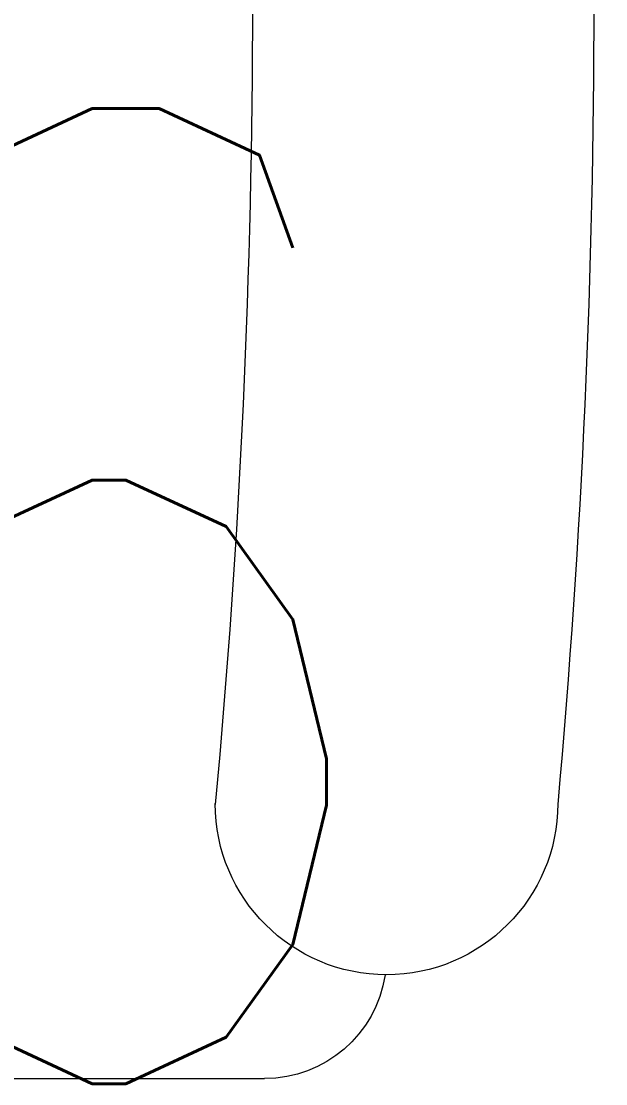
# Model space of a CAD drawing. Header units: inches. Extents: x -12418 to 183584, y -29325 to 19878.
# Drawn here: x 48625.2 to 48745.1, y -10431.1 to -10213.2 of the extents above; entities that cross this region are included whole.
import ezdxf

# ---------------------------------------------------------------- set-up
doc = ezdxf.new("R2010")
doc.units = ezdxf.units.IN
doc.header["$LTSCALE"] = 25
doc.header["$MEASUREMENT"] = 0
doc.linetypes.add('DASHDOT', pattern=[25.4, 12.7, -6.35, 0, -6.35])
doc.layers.get('0').update_dxf_attribs({"color": 8})
for name, color, linetype, lineweight in [('00-Ground Floor$0$LOADING', 253, 'Continuous', 5), ('E-LITE-CIRC', 6, 'Continuous', 25), ('E-LITE-CLNG-CNDT', 6, 'DASHDOT', 35)]:
    doc.layers.add(name, color=color, linetype=linetype, lineweight=lineweight)
doc.styles.add('DC_Simplex', font='SIMPLEX.shx', dxfattribs={"width": 0.7})

# ---------------------------------------------------------------- blocks, each defined once
blk = doc.blocks.new('00-Ground Floor$0$GF21018-P')
at = {"color": 0}
blk.add_line((0.2204937210156821, 0.4756307261486727), (0.2204937210156821, 0.0674977280054634), dxfattribs=at)
for centre, radius, start, end in [((-4.0174444003e-06, 1.846735474002139), 1.776735474005004, 264.6945553321505, 275.3052680112835), ((0.1640881380565453, 0.0424977280054613), 0.0351139560901341, 270.0000000000001, 90), ((0.1954937210156835, 0.0674977280054634), 0.025, 278.5279241468623, 360), ((-3.2405935642e-06, 1.831363171438854), 1.831363171441721, 264.8532206013883, 275.1469821681523)]:
    blk.add_arc(centre, radius, start, end, dxfattribs=at)
blk = doc.blocks.new('00-Ground Floor')
at = {"layer": '00-Ground Floor$0$LOADING', "extrusion": (7.774263848676316e-06, 2.240207019314473e-05, 0.9999999997188542), "xscale": -1000, "yscale": 1000, "zscale": 1000, "rotation": 90.00141075505198}
blk.add_blockref('00-Ground Floor$0$GF21018-P', (48742.63370461797, -10209.57405187762, 0.129861940714377), dxfattribs=at)

msp = doc.modelspace()

# ---------------------------------------------------------------- block references
at = {"layer": 'E-LITE-CLNG-CNDT', "color": 1}
msp.add_blockref('00-Ground Floor', (0, 0), dxfattribs=at)

# ---------------------------------------------------------------- texts
at = {"layer": 'E-LITE-CIRC', "style": 'DC_Simplex', "width": 0.8}
msp.add_text('U6', height=200, rotation=2.95485718479281e-05, dxfattribs=at).set_placement((48420.3807228847, -10431.12731974125))

doc.saveas('drawing.dxf')
